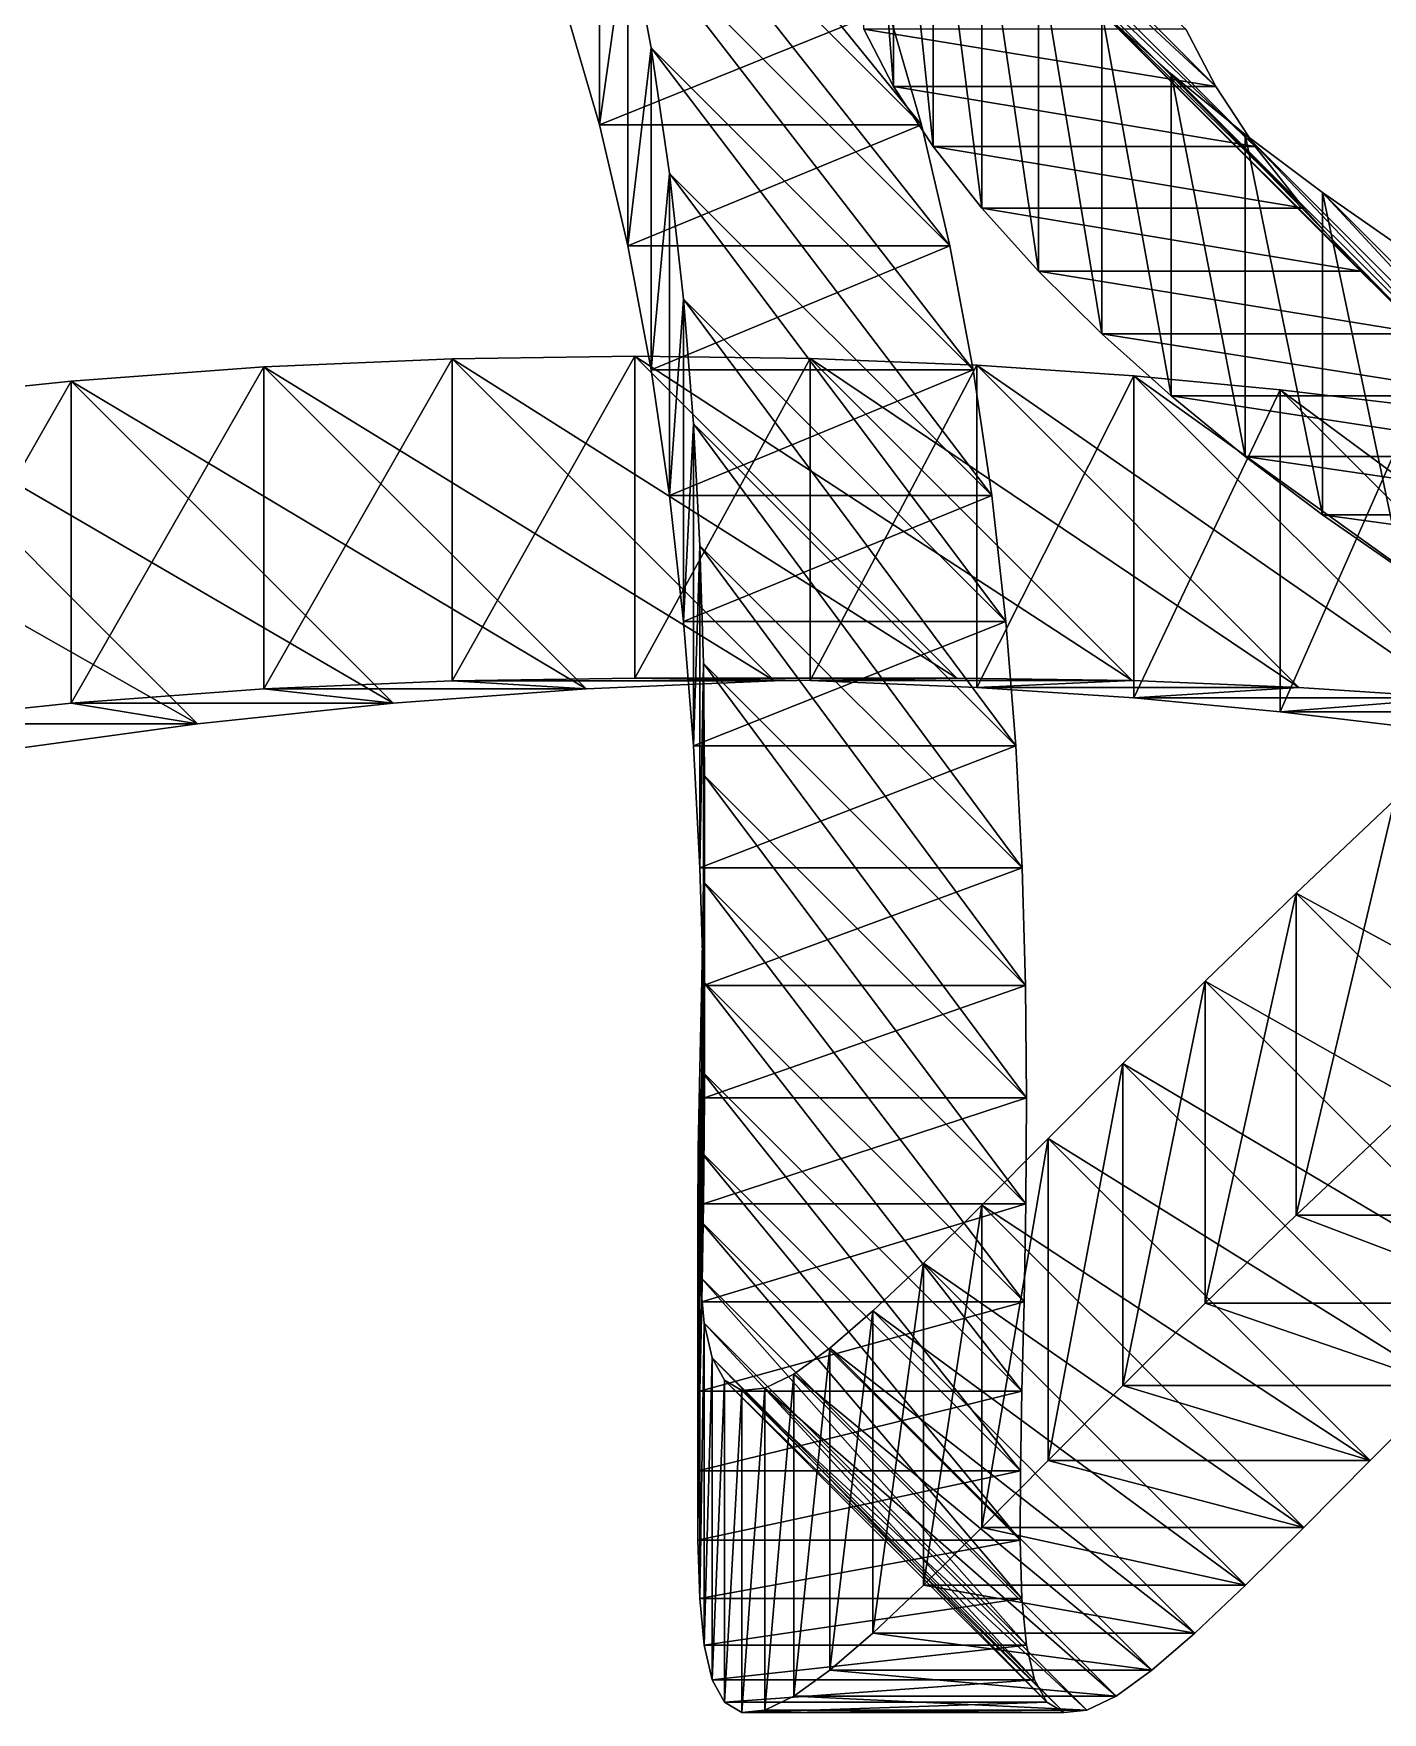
# Model space of a CAD drawing. Header units: metres. Extents: x -448 to 2284, y -539 to 1744.
# Drawn here: x 519 to 1042, y 717 to 1368 of the extents above; entities that cross this region are included whole.
import ezdxf

# ---------------------------------------------------------------- set-up
doc = ezdxf.new("R2010")
doc.units = ezdxf.units.M

msp = doc.modelspace()

# ---------------------------------------------------------------- linework, layer by layer
for points in [[(863.2974, 1333.1075, -4204), (725.21545, 1503.2754, -4114.9966), (738.2974, 1458.1075, -4079), (738.29755, 1458.1077, -4079)], [(725.21545, 1503.2754, -4114.9966), (863.2974, 1333.1075, -4204), (850.21545, 1378.2754, -4239.9966), (850.2156, 1378.2755, -4239.9966)], [(840.9106, 1495.2175, -4775.9883), (852.442, 1348.0015, -4843.622), (840.9106, 1370.2175, -4900.9883), (840.9107, 1370.2177, -4900.9883)], [(852.442, 1348.0015, -4843.622), (840.9106, 1495.2175, -4775.9883), (852.442, 1473.0015, -4718.622), (852.44214, 1473.0016, -4718.622)], [(977.442, 1348.0015, -4843.622), (867.80585, 1449.7097, -4660.6973), (852.442, 1473.0015, -4718.622), (852.44214, 1473.0016, -4718.622)], [(852.442, 1473.0015, -4718.622), (965.9106, 1370.2175, -4900.9883), (977.442, 1348.0015, -4843.622), (977.44214, 1348.0016, -4843.622)], [(852.442, 1473.0015, -4718.622), (867.80585, 1324.7097, -4785.6973), (852.442, 1348.0015, -4843.622), (852.44214, 1348.0016, -4843.622)], [(867.80585, 1324.7097, -4785.6973), (852.442, 1473.0015, -4718.622), (867.80585, 1449.7097, -4660.6973), (867.80597, 1449.7098, -4660.6973)], [(738.2974, 1458.1075, -4079), (725.21545, 1378.2754, -4239.9966), (738.2974, 1333.1075, -4204), (738.29755, 1333.1077, -4204)], [(738.2974, 1333.1075, -4204), (749.3274, 1411.155, -4042.497), (738.2974, 1458.1075, -4079), (738.29755, 1458.1077, -4079)], [(874.3274, 1286.155, -4167.497), (738.2974, 1458.1075, -4079), (749.3274, 1411.155, -4042.497), (749.3275, 1411.1552, -4042.497)], [(738.2974, 1458.1075, -4079), (874.3274, 1286.155, -4167.497), (863.2974, 1333.1075, -4204), (863.29755, 1333.1077, -4204)], [(992.80585, 1324.7097, -4785.6973), (886.66266, 1425.7019, -4602.6157), (867.80585, 1449.7097, -4660.6973), (867.80597, 1449.7098, -4660.6973)], [(867.80585, 1449.7097, -4660.6973), (977.442, 1348.0015, -4843.622), (992.80585, 1324.7097, -4785.6973), (992.80597, 1324.7098, -4785.6973)], [(867.80585, 1449.7097, -4660.6973), (886.66266, 1300.7019, -4727.6157), (867.80585, 1324.7097, -4785.6973), (867.80597, 1324.7098, -4785.6973)], [(886.66266, 1300.7019, -4727.6157), (867.80585, 1449.7097, -4660.6973), (886.66266, 1425.7019, -4602.6157), (886.6628, 1425.702, -4602.6157)], [(1011.66266, 1300.7019, -4727.6157), (908.63367, 1401.3289, -4544.7695), (886.66266, 1425.7019, -4602.6157), (886.6628, 1425.702, -4602.6157)], [(886.66266, 1425.7019, -4602.6157), (992.80585, 1324.7097, -4785.6973), (1011.66266, 1300.7019, -4727.6157), (1011.6628, 1300.702, -4727.6157)], [(886.66266, 1425.7019, -4602.6157), (908.63367, 1276.3289, -4669.7695), (886.66266, 1300.7019, -4727.6157), (886.6628, 1300.702, -4727.6157)], [(908.63367, 1276.3289, -4669.7695), (886.66266, 1425.7019, -4602.6157), (908.63367, 1401.3289, -4544.7695), (908.6338, 1401.329, -4544.7695)], [(749.3274, 1411.155, -4042.497), (738.2974, 1333.1075, -4204), (749.3274, 1286.155, -4167.497), (749.3275, 1286.1552, -4167.497)], [(749.3274, 1286.155, -4167.497), (758.3783, 1362.9929, -4006.05), (749.3274, 1411.155, -4042.497), (749.3275, 1411.1552, -4042.497)], [(883.3783, 1237.9929, -4131.05), (749.3274, 1411.155, -4042.497), (758.3783, 1362.9929, -4006.05), (758.3784, 1362.993, -4006.05)], [(749.3274, 1411.155, -4042.497), (883.3783, 1237.9929, -4131.05), (874.3274, 1286.155, -4167.497), (874.3275, 1286.1552, -4167.497)], [(1033.6337, 1276.3289, -4669.7695), (933.30383, 1376.9302, -4487.539), (908.63367, 1401.3289, -4544.7695), (908.6338, 1401.329, -4544.7695)], [(908.63367, 1401.3289, -4544.7695), (1011.66266, 1300.7019, -4727.6157), (1033.6337, 1276.3289, -4669.7695), (1033.6338, 1276.329, -4669.7695)], [(908.63367, 1401.3289, -4544.7695), (933.30383, 1251.9302, -4612.539), (908.63367, 1276.3289, -4669.7695), (908.6338, 1276.329, -4669.7695)], [(933.30383, 1251.9302, -4612.539), (908.63367, 1401.3289, -4544.7695), (933.30383, 1376.9302, -4487.539), (933.30396, 1376.9303, -4487.539)], [(850.21545, 1378.2754, -4239.9966), (738.2974, 1333.1075, -4204), (725.21545, 1378.2754, -4239.9966), (725.2156, 1378.2755, -4239.9966)], [(738.2974, 1333.1075, -4204), (850.21545, 1378.2754, -4239.9966), (863.2974, 1333.1075, -4204), (863.29755, 1333.1077, -4204)], [(1058.3038, 1251.9302, -4612.539), (960.22406, 1352.8319, -4431.2905), (933.30383, 1376.9302, -4487.539), (933.30396, 1376.9303, -4487.539)], [(933.30383, 1376.9302, -4487.539), (1033.6337, 1276.3289, -4669.7695), (1058.3038, 1251.9302, -4612.539), (1058.304, 1251.9303, -4612.539)], [(933.30383, 1376.9302, -4487.539), (960.22406, 1227.8319, -4556.2905), (933.30383, 1251.9302, -4612.539), (933.30396, 1251.9303, -4612.539)], [(960.22406, 1227.8319, -4556.2905), (933.30383, 1376.9302, -4487.539), (960.22406, 1352.8319, -4431.2905), (960.2242, 1352.832, -4431.2905)], [(840.9106, 1370.2175, -4900.9883), (977.442, 1348.0015, -4843.622), (965.9106, 1370.2175, -4900.9883), (965.9107, 1370.2177, -4900.9883)], [(977.442, 1348.0015, -4843.622), (840.9106, 1370.2175, -4900.9883), (852.442, 1348.0015, -4843.622), (852.44214, 1348.0016, -4843.622)], [(758.3783, 1362.9929, -4006.05), (749.3274, 1286.155, -4167.497), (758.3783, 1237.9929, -4131.05), (758.3784, 1237.993, -4131.05)], [(758.3783, 1237.9929, -4131.05), (765.55505, 1314.1981, -3970.2214), (758.3783, 1362.9929, -4006.05), (758.3784, 1362.993, -4006.05)], [(890.55505, 1189.1981, -4095.2214), (758.3783, 1362.9929, -4006.05), (765.55505, 1314.1981, -3970.2214), (765.5552, 1314.1982, -3970.2214)], [(758.3783, 1362.9929, -4006.05), (890.55505, 1189.1981, -4095.2214), (883.3783, 1237.9929, -4131.05), (883.3784, 1237.993, -4131.05)], [(1085.224, 1227.8319, -4556.2905), (988.91876, 1329.3401, -4376.3696), (960.22406, 1352.8319, -4431.2905), (960.2242, 1352.832, -4431.2905)], [(960.22406, 1352.8319, -4431.2905), (1058.3038, 1251.9302, -4612.539), (1085.224, 1227.8319, -4556.2905), (1085.2241, 1227.832, -4556.2905)], [(960.22406, 1352.8319, -4431.2905), (988.91876, 1204.3401, -4501.3696), (960.22406, 1227.8319, -4556.2905), (960.2242, 1227.832, -4556.2905)], [(988.91876, 1204.3401, -4501.3696), (960.22406, 1352.8319, -4431.2905), (988.91876, 1329.3401, -4376.3696), (988.9189, 1329.3402, -4376.3696)], [(852.442, 1348.0015, -4843.622), (992.80585, 1324.7097, -4785.6973), (977.442, 1348.0015, -4843.622), (977.44214, 1348.0016, -4843.622)], [(992.80585, 1324.7097, -4785.6973), (852.442, 1348.0015, -4843.622), (867.80585, 1324.7097, -4785.6973), (867.80597, 1324.7098, -4785.6973)], [(863.2974, 1333.1075, -4204), (749.3274, 1286.155, -4167.497), (738.2974, 1333.1075, -4204), (738.29755, 1333.1077, -4204)], [(749.3274, 1286.155, -4167.497), (863.2974, 1333.1075, -4204), (874.3274, 1286.155, -4167.497), (874.3275, 1286.1552, -4167.497)], [(1113.9188, 1204.3401, -4501.3696), (1018.8885, 1306.7391, -4323.098), (988.91876, 1329.3401, -4376.3696), (988.9189, 1329.3402, -4376.3696)], [(988.91876, 1329.3401, -4376.3696), (1085.224, 1227.8319, -4556.2905), (1113.9188, 1204.3401, -4501.3696), (1113.919, 1204.3402, -4501.3696)], [(988.91876, 1329.3401, -4376.3696), (1018.8885, 1181.7391, -4448.098), (988.91876, 1204.3401, -4501.3696), (988.9189, 1204.3402, -4501.3696)], [(1018.8885, 1181.7391, -4448.098), (988.91876, 1329.3401, -4376.3696), (1018.8885, 1306.7391, -4323.098), (1018.8886, 1306.7393, -4323.098)], [(867.80585, 1324.7097, -4785.6973), (1011.66266, 1300.7019, -4727.6157), (992.80585, 1324.7097, -4785.6973), (992.80597, 1324.7098, -4785.6973)], [(1011.66266, 1300.7019, -4727.6157), (867.80585, 1324.7097, -4785.6973), (886.66266, 1300.7019, -4727.6157), (886.6628, 1300.702, -4727.6157)], [(765.55505, 1314.1981, -3970.2214), (758.3783, 1237.9929, -4131.05), (765.55505, 1189.1981, -4095.2214), (765.5552, 1189.1982, -4095.2214)], [(765.55505, 1189.1981, -4095.2214), (770.9928, 1265.3444, -3935.5693), (765.55505, 1314.1981, -3970.2214), (765.5552, 1314.1982, -3970.2214)], [(895.9928, 1140.3444, -4060.5693), (765.55505, 1314.1981, -3970.2214), (770.9928, 1265.3444, -3935.5693), (770.9929, 1265.3445, -3935.5693)], [(765.55505, 1314.1981, -3970.2214), (895.9928, 1140.3444, -4060.5693), (890.55505, 1189.1981, -4095.2214), (890.5552, 1189.1982, -4095.2214)], [(1143.8885, 1181.7391, -4448.098), (1049.6151, 1285.2898, -4271.775), (1018.8885, 1306.7391, -4323.098), (1018.8886, 1306.7393, -4323.098)], [(1018.8885, 1306.7391, -4323.098), (1113.9188, 1204.3401, -4501.3696), (1143.8885, 1181.7391, -4448.098), (1143.8887, 1181.7393, -4448.098)], [(1018.8885, 1306.7391, -4323.098), (1049.6151, 1160.2898, -4396.775), (1018.8885, 1181.7391, -4448.098), (1018.8886, 1181.7393, -4448.098)], [(1049.6151, 1160.2898, -4396.775), (1018.8885, 1306.7391, -4323.098), (1049.6151, 1285.2898, -4271.775), (1049.6152, 1285.2899, -4271.775)], [(886.66266, 1300.7019, -4727.6157), (1033.6337, 1276.3289, -4669.7695), (1011.66266, 1300.7019, -4727.6157), (1011.6628, 1300.702, -4727.6157)], [(1033.6337, 1276.3289, -4669.7695), (886.66266, 1300.7019, -4727.6157), (908.63367, 1276.3289, -4669.7695), (908.6338, 1276.329, -4669.7695)], [(874.3274, 1286.155, -4167.497), (758.3783, 1237.9929, -4131.05), (749.3274, 1286.155, -4167.497), (749.3275, 1286.1552, -4167.497)], [(758.3783, 1237.9929, -4131.05), (874.3274, 1286.155, -4167.497), (883.3783, 1237.9929, -4131.05), (883.3784, 1237.993, -4131.05)], [(908.63367, 1276.3289, -4669.7695), (1058.3038, 1251.9302, -4612.539), (1033.6337, 1276.3289, -4669.7695), (1033.6338, 1276.329, -4669.7695)], [(1058.3038, 1251.9302, -4612.539), (908.63367, 1276.3289, -4669.7695), (933.30383, 1251.9302, -4612.539), (933.30396, 1251.9303, -4612.539)], [(770.9928, 1265.3444, -3935.5693), (765.55505, 1189.1981, -4095.2214), (770.9928, 1140.3444, -4060.5693), (770.9929, 1140.3445, -4060.5693)], [(770.9928, 1140.3444, -4060.5693), (774.85645, 1216.9957, -3902.6404), (770.9928, 1265.3444, -3935.5693), (770.9929, 1265.3445, -3935.5693)], [(899.85645, 1091.9957, -4027.6404), (770.9928, 1265.3444, -3935.5693), (774.85645, 1216.9957, -3902.6404), (774.85657, 1216.9958, -3902.6404)], [(770.9928, 1265.3444, -3935.5693), (899.85645, 1091.9957, -4027.6404), (895.9928, 1140.3444, -4060.5693), (895.9929, 1140.3445, -4060.5693)], [(933.30383, 1251.9302, -4612.539), (1085.224, 1227.8319, -4556.2905), (1058.3038, 1251.9302, -4612.539), (1058.304, 1251.9303, -4612.539)], [(1085.224, 1227.8319, -4556.2905), (933.30383, 1251.9302, -4612.539), (960.22406, 1227.8319, -4556.2905), (960.2242, 1227.832, -4556.2905)], [(733.1315, 1114.1039, -3952.1208), (533.3068, 1233.6036, -3825.5835), (608.1315, 1239.1039, -3827.1208), (608.1316, 1239.104, -3827.1208)], [(608.1315, 1239.1039, -3827.1208), (533.3068, 1108.6036, -3950.5835), (608.1315, 1114.1039, -3952.1208), (608.1316, 1114.104, -3952.1208)], [(533.3068, 1108.6036, -3950.5835), (608.1315, 1239.1039, -3827.1208), (533.3068, 1233.6036, -3825.5835), (533.30695, 1233.6038, -3825.5835)], [(806.23206, 1117.2775, -3952.65), (608.1315, 1239.1039, -3827.1208), (681.23206, 1242.2775, -3827.65), (681.2322, 1242.2776, -3827.65)], [(681.23206, 1242.2775, -3827.65), (608.1315, 1114.1039, -3952.1208), (681.23206, 1117.2775, -3952.65), (681.2322, 1117.2776, -3952.65)], [(608.1315, 1114.1039, -3952.1208), (681.23206, 1242.2775, -3827.65), (608.1315, 1239.1039, -3827.1208), (608.1316, 1239.104, -3827.1208)], [(608.1315, 1239.1039, -3827.1208), (806.23206, 1117.2775, -3952.65), (733.1315, 1114.1039, -3952.1208), (733.1316, 1114.104, -3952.1208)], [(877.0507, 1118.3042, -3952.3535), (681.23206, 1242.2775, -3827.65), (752.0507, 1243.3042, -3827.3535), (752.05084, 1243.3043, -3827.3535)], [(752.0507, 1243.3042, -3827.3535), (681.23206, 1117.2775, -3952.65), (752.0507, 1118.3042, -3952.3535), (752.05084, 1118.3043, -3952.3535)], [(681.23206, 1117.2775, -3952.65), (752.0507, 1243.3042, -3827.3535), (681.23206, 1242.2775, -3827.65), (681.2322, 1242.2776, -3827.65)], [(681.23206, 1242.2775, -3827.65), (877.0507, 1118.3042, -3952.3535), (806.23206, 1117.2775, -3952.65), (806.2322, 1117.2776, -3952.65)], [(752.0507, 1118.3042, -3952.3535), (820.0605, 1242.3846, -3826.434), (752.0507, 1243.3042, -3827.3535), (752.05084, 1243.3043, -3827.3535)], [(945.0605, 1117.3846, -3951.434), (752.0507, 1243.3042, -3827.3535), (820.0605, 1242.3846, -3826.434), (820.0606, 1242.3848, -3826.434)], [(752.0507, 1243.3042, -3827.3535), (945.0605, 1117.3846, -3951.434), (877.0507, 1118.3042, -3952.3535), (877.05084, 1118.3043, -3952.3535)], [(820.0605, 1242.3846, -3826.434), (752.0507, 1118.3042, -3952.3535), (820.0605, 1117.3846, -3951.434), (820.0606, 1117.3848, -3951.434)], [(820.0605, 1117.3846, -3951.434), (884.7703, 1239.742, -3825.1143), (820.0605, 1242.3846, -3826.434), (820.0606, 1242.3848, -3826.434)], [(1009.7703, 1114.742, -3950.1143), (820.0605, 1242.3846, -3826.434), (884.7703, 1239.742, -3825.1143), (884.77045, 1239.7421, -3825.1143)], [(820.0605, 1242.3846, -3826.434), (1009.7703, 1114.742, -3950.1143), (945.0605, 1117.3846, -3951.434), (945.0606, 1117.3848, -3951.434)], [(884.7703, 1239.742, -3825.1143), (820.0605, 1117.3846, -3951.434), (884.7703, 1114.742, -3950.1143), (884.77045, 1114.7421, -3950.1143)], [(884.7703, 1114.742, -3950.1143), (945.7284, 1235.619, -3823.636), (884.7703, 1239.742, -3825.1143), (884.77045, 1239.7421, -3825.1143)], [(1070.7284, 1110.619, -3948.636), (884.7703, 1239.742, -3825.1143), (945.7284, 1235.619, -3823.636), (945.7285, 1235.6191, -3823.636)], [(884.7703, 1239.742, -3825.1143), (1070.7284, 1110.619, -3948.636), (1009.7703, 1114.742, -3950.1143), (1009.77045, 1114.7421, -3950.1143)], [(658.3068, 1108.6036, -3950.5835), (457.33795, 1225.6248, -3822.8806), (533.3068, 1233.6036, -3825.5835), (533.30695, 1233.6038, -3825.5835)], [(533.3068, 1233.6036, -3825.5835), (457.33795, 1100.6248, -3947.8806), (533.3068, 1108.6036, -3950.5835), (533.30695, 1108.6038, -3950.5835)], [(457.33795, 1100.6248, -3947.8806), (533.3068, 1233.6036, -3825.5835), (457.33795, 1225.6248, -3822.8806), (457.33804, 1225.6249, -3822.8806)], [(533.3068, 1233.6036, -3825.5835), (733.1315, 1114.1039, -3952.1208), (658.3068, 1108.6036, -3950.5835), (658.30695, 1108.6038, -3950.5835)], [(883.3783, 1237.9929, -4131.05), (765.55505, 1189.1981, -4095.2214), (758.3783, 1237.9929, -4131.05), (758.3784, 1237.993, -4131.05)], [(765.55505, 1189.1981, -4095.2214), (883.3783, 1237.9929, -4131.05), (890.55505, 1189.1981, -4095.2214), (890.5552, 1189.1982, -4095.2214)], [(945.7284, 1235.619, -3823.636), (884.7703, 1114.742, -3950.1143), (945.7284, 1110.619, -3948.636), (945.7285, 1110.6191, -3948.636)], [(945.7284, 1110.619, -3948.636), (1002.52686, 1230.2717, -3822.2515), (945.7284, 1235.619, -3823.636), (945.7285, 1235.6191, -3823.636)], [(1127.5269, 1105.2717, -3947.2515), (945.7284, 1235.619, -3823.636), (1002.52686, 1230.2717, -3822.2515), (1002.527, 1230.2719, -3822.2515)], [(945.7284, 1235.619, -3823.636), (1127.5269, 1105.2717, -3947.2515), (1070.7284, 1110.619, -3948.636), (1070.7285, 1110.6191, -3948.636)], [(582.33795, 1100.6248, -3947.8806), (380.82538, 1215.0433, -3818.8823), (457.33795, 1225.6248, -3822.8806), (457.33804, 1225.6249, -3822.8806)], [(457.33795, 1225.6248, -3822.8806), (658.3068, 1108.6036, -3950.5835), (582.33795, 1100.6248, -3947.8806), (582.3381, 1100.6249, -3947.8806)], [(1002.52686, 1230.2717, -3822.2515), (945.7284, 1110.619, -3948.636), (1002.52686, 1105.2717, -3947.2515), (1002.527, 1105.2719, -3947.2515)], [(960.22406, 1227.8319, -4556.2905), (1113.9188, 1204.3401, -4501.3696), (1085.224, 1227.8319, -4556.2905), (1085.2241, 1227.832, -4556.2905)], [(1113.9188, 1204.3401, -4501.3696), (960.22406, 1227.8319, -4556.2905), (988.91876, 1204.3401, -4501.3696), (988.9189, 1204.3402, -4501.3696)], [(1002.52686, 1105.2717, -3947.2515), (1054.8065, 1223.9681, -3821.224), (1002.52686, 1230.2717, -3822.2515), (1002.527, 1230.2719, -3822.2515)], [(1179.8065, 1098.9681, -3946.224), (1002.52686, 1230.2717, -3822.2515), (1054.8065, 1223.9681, -3821.224), (1054.8066, 1223.9683, -3821.224)], [(1002.52686, 1230.2717, -3822.2515), (1179.8065, 1098.9681, -3946.224), (1127.5269, 1105.2717, -3947.2515), (1127.527, 1105.2719, -3947.2515)], [(1054.8065, 1223.9681, -3821.224), (1002.52686, 1105.2717, -3947.2515), (1054.8065, 1098.9681, -3946.224), (1054.8066, 1098.9683, -3946.224)], [(380.82538, 1215.0433, -3818.8823), (582.33795, 1100.6248, -3947.8806), (505.82538, 1090.0433, -3943.8823), (505.82547, 1090.0435, -3943.8823)], [(774.85645, 1216.9957, -3902.6404), (770.9928, 1140.3444, -4060.5693), (774.85645, 1091.9957, -4027.6404), (774.85657, 1091.9958, -4027.6404)], [(774.85645, 1091.9957, -4027.6404), (777.3375, 1169.7019, -3871.9653), (774.85645, 1216.9957, -3902.6404), (774.85657, 1216.9958, -3902.6404)], [(902.3375, 1044.7019, -3996.9653), (774.85645, 1216.9957, -3902.6404), (777.3375, 1169.7019, -3871.9653), (777.33765, 1169.702, -3871.9653)], [(774.85645, 1216.9957, -3902.6404), (902.3375, 1044.7019, -3996.9653), (899.85645, 1091.9957, -4027.6404), (899.85657, 1091.9958, -4027.6404)], [(988.91876, 1204.3401, -4501.3696), (1143.8885, 1181.7391, -4448.098), (1113.9188, 1204.3401, -4501.3696), (1113.919, 1204.3402, -4501.3696)], [(1143.8885, 1181.7391, -4448.098), (988.91876, 1204.3401, -4501.3696), (1018.8885, 1181.7391, -4448.098), (1018.8886, 1181.7393, -4448.098)], [(890.55505, 1189.1981, -4095.2214), (770.9928, 1140.3444, -4060.5693), (765.55505, 1189.1981, -4095.2214), (765.5552, 1189.1982, -4095.2214)], [(770.9928, 1140.3444, -4060.5693), (890.55505, 1189.1981, -4095.2214), (895.9928, 1140.3444, -4060.5693), (895.9929, 1140.3445, -4060.5693)], [(1018.8885, 1181.7391, -4448.098), (1174.6151, 1160.2898, -4396.775), (1143.8885, 1181.7391, -4448.098), (1143.8887, 1181.7393, -4448.098)], [(1174.6151, 1160.2898, -4396.775), (1018.8885, 1181.7391, -4448.098), (1049.6151, 1160.2898, -4396.775), (1049.6152, 1160.2899, -4396.775)], [(777.3375, 1169.7019, -3871.9653), (774.85645, 1091.9957, -4027.6404), (777.3375, 1044.7019, -3996.9653), (777.33765, 1044.702, -3996.9653)], [(777.3375, 1044.7019, -3996.9653), (778.6523, 1123.991, -3844.0525), (777.3375, 1169.7019, -3871.9653), (777.33765, 1169.702, -3871.9653)], [(903.6523, 998.99097, -3969.0525), (777.3375, 1169.7019, -3871.9653), (778.6523, 1123.991, -3844.0525), (778.6524, 1123.9911, -3844.0525)], [(777.3375, 1169.7019, -3871.9653), (903.6523, 998.99097, -3969.0525), (902.3375, 1044.7019, -3996.9653), (902.33765, 1044.702, -3996.9653)], [(895.9928, 1140.3444, -4060.5693), (774.85645, 1091.9957, -4027.6404), (770.9928, 1140.3444, -4060.5693), (770.9929, 1140.3445, -4060.5693)], [(774.85645, 1091.9957, -4027.6404), (895.9928, 1140.3444, -4060.5693), (899.85645, 1091.9957, -4027.6404), (899.85657, 1091.9958, -4027.6404)], [(778.6523, 1123.991, -3844.0525), (777.3375, 1044.7019, -3996.9653), (778.6523, 998.99097, -3969.0525), (778.6524, 998.9911, -3969.0525)], [(778.6523, 998.99097, -3969.0525), (779.0394, 1080.3656, -3819.3823), (778.6523, 1123.991, -3844.0525), (778.6524, 1123.9911, -3844.0525)], [(904.0394, 955.3656, -3944.3823), (778.6523, 1123.991, -3844.0525), (779.0394, 1080.3656, -3819.3823), (779.03955, 1080.3657, -3819.3823)], [(778.6523, 1123.991, -3844.0525), (904.0394, 955.3656, -3944.3823), (903.6523, 998.99097, -3969.0525), (903.6524, 998.9911, -3969.0525)], [(733.1315, 1114.1039, -3952.1208), (681.23206, 1117.2775, -3952.65), (608.1315, 1114.1039, -3952.1208), (608.1316, 1114.104, -3952.1208)], [(806.23206, 1117.2775, -3952.65), (752.0507, 1118.3042, -3952.3535), (681.23206, 1117.2775, -3952.65), (681.2322, 1117.2776, -3952.65)], [(681.23206, 1117.2775, -3952.65), (733.1315, 1114.1039, -3952.1208), (806.23206, 1117.2775, -3952.65), (806.2322, 1117.2776, -3952.65)], [(877.0507, 1118.3042, -3952.3535), (820.0605, 1117.3846, -3951.434), (752.0507, 1118.3042, -3952.3535), (752.05084, 1118.3043, -3952.3535)], [(752.0507, 1118.3042, -3952.3535), (806.23206, 1117.2775, -3952.65), (877.0507, 1118.3042, -3952.3535), (877.05084, 1118.3043, -3952.3535)], [(820.0605, 1117.3846, -3951.434), (877.0507, 1118.3042, -3952.3535), (945.0605, 1117.3846, -3951.434), (945.0606, 1117.3848, -3951.434)], [(945.0605, 1117.3846, -3951.434), (884.7703, 1114.742, -3950.1143), (820.0605, 1117.3846, -3951.434), (820.0606, 1117.3848, -3951.434)], [(884.7703, 1114.742, -3950.1143), (945.0605, 1117.3846, -3951.434), (1009.7703, 1114.742, -3950.1143), (1009.77045, 1114.7421, -3950.1143)], [(1009.7703, 1114.742, -3950.1143), (945.7284, 1110.619, -3948.636), (884.7703, 1114.742, -3950.1143), (884.77045, 1114.7421, -3950.1143)], [(945.7284, 1110.619, -3948.636), (1009.7703, 1114.742, -3950.1143), (1070.7284, 1110.619, -3948.636), (1070.7285, 1110.6191, -3948.636)], [(582.33795, 1100.6248, -3947.8806), (533.3068, 1108.6036, -3950.5835), (457.33795, 1100.6248, -3947.8806), (457.33804, 1100.6249, -3947.8806)], [(658.3068, 1108.6036, -3950.5835), (608.1315, 1114.1039, -3952.1208), (533.3068, 1108.6036, -3950.5835), (533.30695, 1108.6038, -3950.5835)], [(533.3068, 1108.6036, -3950.5835), (582.33795, 1100.6248, -3947.8806), (658.3068, 1108.6036, -3950.5835), (658.30695, 1108.6038, -3950.5835)], [(608.1315, 1114.1039, -3952.1208), (658.3068, 1108.6036, -3950.5835), (733.1315, 1114.1039, -3952.1208), (733.1316, 1114.104, -3952.1208)], [(1070.7284, 1110.619, -3948.636), (1002.52686, 1105.2717, -3947.2515), (945.7284, 1110.619, -3948.636), (945.7285, 1110.6191, -3948.636)], [(1002.52686, 1105.2717, -3947.2515), (1070.7284, 1110.619, -3948.636), (1127.5269, 1105.2717, -3947.2515), (1127.527, 1105.2719, -3947.2515)], [(1127.5269, 1105.2717, -3947.2515), (1054.8065, 1098.9681, -3946.224), (1002.52686, 1105.2717, -3947.2515), (1002.527, 1105.2719, -3947.2515)], [(457.33795, 1100.6248, -3947.8806), (505.82538, 1090.0433, -3943.8823), (582.33795, 1100.6248, -3947.8806), (582.3381, 1100.6249, -3947.8806)], [(899.85645, 1091.9957, -4027.6404), (777.3375, 1044.7019, -3996.9653), (774.85645, 1091.9957, -4027.6404), (774.85657, 1091.9958, -4027.6404)], [(777.3375, 1044.7019, -3996.9653), (899.85645, 1091.9957, -4027.6404), (902.3375, 1044.7019, -3996.9653), (902.33765, 1044.702, -3996.9653)], [(779.0394, 1080.3656, -3819.3823), (778.6523, 998.99097, -3969.0525), (779.0394, 955.3656, -3944.3823), (779.03955, 955.3657, -3944.3823)], [(779.0394, 955.3656, -3944.3823), (778.75635, 1039.2971, -3798.4036), (779.0394, 1080.3656, -3819.3823), (779.03955, 1080.3657, -3819.3823)], [(903.75635, 914.2971, -3923.4036), (779.0394, 1080.3656, -3819.3823), (778.75635, 1039.2971, -3798.4036), (778.7565, 1039.2972, -3798.4036)], [(779.0394, 1080.3656, -3819.3823), (903.75635, 914.2971, -3923.4036), (904.0394, 955.3656, -3944.3823), (904.03955, 955.3657, -3944.3823)], [(1171.848, 945.9501, -4548.4004), (1008.61755, 1034.8744, -4351.2695), (1046.848, 1070.9501, -4423.4004), (1046.8481, 1070.9502, -4423.4004)], [(1046.848, 1070.9501, -4423.4004), (1008.61755, 909.8744, -4476.2695), (1046.848, 945.9501, -4548.4004), (1046.8481, 945.9502, -4548.4004)], [(1008.61755, 909.8744, -4476.2695), (1046.848, 1070.9501, -4423.4004), (1008.61755, 1034.8744, -4351.2695), (1008.6177, 1034.8745, -4351.2695)], [(902.3375, 1044.7019, -3996.9653), (778.6523, 998.99097, -3969.0525), (777.3375, 1044.7019, -3996.9653), (777.33765, 1044.702, -3996.9653)], [(778.6523, 998.99097, -3969.0525), (902.3375, 1044.7019, -3996.9653), (903.6523, 998.99097, -3969.0525), (903.6524, 998.9911, -3969.0525)], [(778.75635, 914.2971, -3923.4036), (778.0768, 1001.22144, -3781.5273), (778.75635, 1039.2971, -3798.4036), (778.7565, 1039.2972, -3798.4036)], [(903.0768, 876.22144, -3906.5273), (778.75635, 1039.2971, -3798.4036), (778.0768, 1001.22144, -3781.5273), (778.0769, 1001.22156, -3781.5273)], [(778.75635, 1039.2971, -3798.4036), (903.0768, 876.22144, -3906.5273), (903.75635, 914.2971, -3923.4036), (903.7565, 914.29724, -3923.4036)], [(778.75635, 1039.2971, -3798.4036), (779.0394, 955.3656, -3944.3823), (778.75635, 914.2971, -3923.4036), (778.7565, 914.29724, -3923.4036)], [(1133.6176, 909.8744, -4476.2695), (973.4257, 1000.66345, -4281.434), (1008.61755, 1034.8744, -4351.2695), (1008.6177, 1034.8745, -4351.2695)], [(1008.61755, 1034.8744, -4351.2695), (973.4257, 875.66345, -4406.434), (1008.61755, 909.8744, -4476.2695), (1008.6177, 909.8745, -4476.2695)], [(973.4257, 875.66345, -4406.434), (1008.61755, 1034.8744, -4351.2695), (973.4257, 1000.66345, -4281.434), (973.42584, 1000.6636, -4281.434)], [(1008.61755, 1034.8744, -4351.2695), (1171.848, 945.9501, -4548.4004), (1133.6176, 909.8744, -4476.2695), (1133.6177, 909.8745, -4476.2695)], [(778.0768, 876.22144, -3906.5273), (777.2872, 966.5342, -3769.1235), (778.0768, 1001.22144, -3781.5273), (778.0769, 1001.22156, -3781.5273)], [(902.2872, 841.5342, -3894.1235), (778.0768, 1001.22144, -3781.5273), (777.2872, 966.5342, -3769.1235), (777.2873, 966.5343, -3769.1235)], [(778.0768, 1001.22144, -3781.5273), (902.2872, 841.5342, -3894.1235), (903.0768, 876.22144, -3906.5273), (903.0769, 876.22156, -3906.5273)], [(778.0768, 1001.22144, -3781.5273), (778.75635, 914.2971, -3923.4036), (778.0768, 876.22144, -3906.5273), (778.0769, 876.22156, -3906.5273)], [(903.6523, 998.99097, -3969.0525), (779.0394, 955.3656, -3944.3823), (778.6523, 998.99097, -3969.0525), (778.6524, 998.9911, -3969.0525)], [(779.0394, 955.3656, -3944.3823), (903.6523, 998.99097, -3969.0525), (904.0394, 955.3656, -3944.3823), (904.03955, 955.3657, -3944.3823)], [(1098.4257, 875.66345, -4406.434), (941.3504, 968.7796, -4214.4004), (973.4257, 1000.66345, -4281.434), (973.42584, 1000.6636, -4281.434)], [(973.4257, 1000.66345, -4281.434), (941.3504, 843.7796, -4339.4004), (973.4257, 875.66345, -4406.434), (973.42584, 875.6636, -4406.434)], [(941.3504, 843.7796, -4339.4004), (973.4257, 1000.66345, -4281.434), (941.3504, 968.7796, -4214.4004), (941.3505, 968.7797, -4214.4004)], [(973.4257, 1000.66345, -4281.434), (1133.6176, 909.8744, -4476.2695), (1098.4257, 875.66345, -4406.434), (1098.4258, 875.6636, -4406.434)], [(777.2872, 841.5342, -3894.1235), (776.6821, 935.58716, -3761.5166), (777.2872, 966.5342, -3769.1235), (777.2873, 966.5343, -3769.1235)], [(901.6821, 810.58716, -3886.5166), (777.2872, 966.5342, -3769.1235), (776.6821, 935.58716, -3761.5166), (776.68225, 935.5873, -3761.5166)], [(777.2872, 966.5342, -3769.1235), (901.6821, 810.58716, -3886.5166), (902.2872, 841.5342, -3894.1235), (902.2873, 841.5343, -3894.1235)], [(777.2872, 966.5342, -3769.1235), (778.0768, 876.22144, -3906.5273), (777.2872, 841.5342, -3894.1235), (777.2873, 841.5343, -3894.1235)], [(1066.3503, 843.7796, -4339.4004), (912.4296, 939.6581, -4150.6455), (941.3504, 968.7796, -4214.4004), (941.3505, 968.7797, -4214.4004)], [(941.3504, 968.7796, -4214.4004), (912.4296, 814.6581, -4275.6455), (941.3504, 843.7796, -4339.4004), (941.3505, 843.7797, -4339.4004)], [(912.4296, 814.6581, -4275.6455), (941.3504, 968.7796, -4214.4004), (912.4296, 939.6581, -4150.6455), (912.42975, 939.6582, -4150.6455)], [(941.3504, 968.7796, -4214.4004), (1098.4257, 875.66345, -4406.434), (1066.3503, 843.7796, -4339.4004), (1066.3505, 843.7797, -4339.4004)], [(904.0394, 955.3656, -3944.3823), (778.75635, 914.2971, -3923.4036), (779.0394, 955.3656, -3944.3823), (779.03955, 955.3657, -3944.3823)], [(778.75635, 914.2971, -3923.4036), (904.0394, 955.3656, -3944.3823), (903.75635, 914.2971, -3923.4036), (903.7565, 914.29724, -3923.4036)], [(1133.6176, 909.8744, -4476.2695), (1046.848, 945.9501, -4548.4004), (1008.61755, 909.8744, -4476.2695), (1008.6177, 909.8745, -4476.2695)], [(1037.4297, 814.6581, -4275.6455), (886.6625, 913.7019, -4090.6155), (912.4296, 939.6581, -4150.6455), (912.42975, 939.6582, -4150.6455)], [(912.4296, 939.6581, -4150.6455), (886.6625, 788.7019, -4215.6157), (912.4296, 814.6581, -4275.6455), (912.42975, 814.6582, -4275.6455)], [(886.6625, 788.7019, -4215.6157), (912.4296, 939.6581, -4150.6455), (886.6625, 913.7019, -4090.6155), (886.6626, 913.702, -4090.6155)], [(912.4296, 939.6581, -4150.6455), (1066.3503, 843.7796, -4339.4004), (1037.4297, 814.6581, -4275.6455), (1037.4298, 814.6582, -4275.6455)], [(776.6821, 810.58716, -3886.5166), (776.56213, 908.685, -3758.983), (776.6821, 935.58716, -3761.5166), (776.68225, 935.5873, -3761.5166)], [(901.56213, 783.685, -3883.983), (776.6821, 935.58716, -3761.5166), (776.56213, 908.685, -3758.983), (776.56226, 908.6851, -3758.983)], [(776.6821, 935.58716, -3761.5166), (901.56213, 783.685, -3883.983), (901.6821, 810.58716, -3886.5166), (901.68225, 810.5873, -3886.5166)], [(776.6821, 935.58716, -3761.5166), (777.2872, 841.5342, -3894.1235), (776.6821, 810.58716, -3886.5166), (776.68225, 810.5873, -3886.5166)], [(903.75635, 914.2971, -3923.4036), (778.0768, 876.22144, -3906.5273), (778.75635, 914.2971, -3923.4036), (778.7565, 914.29724, -3923.4036)], [(778.0768, 876.22144, -3906.5273), (903.75635, 914.2971, -3923.4036), (903.0768, 876.22144, -3906.5273), (903.0769, 876.22156, -3906.5273)], [(1011.6625, 788.7019, -4215.6157), (864.01, 891.277, -4034.7175), (886.6625, 913.7019, -4090.6155), (886.6626, 913.702, -4090.6155)], [(886.6625, 913.7019, -4090.6155), (864.01, 766.277, -4159.718), (886.6625, 788.7019, -4215.6157), (886.6626, 788.702, -4215.6157)], [(864.01, 766.277, -4159.718), (886.6625, 913.7019, -4090.6155), (864.01, 891.277, -4034.7175), (864.01013, 891.2771, -4034.7175)], [(886.6625, 913.7019, -4090.6155), (1037.4297, 814.6581, -4275.6455), (1011.6625, 788.7019, -4215.6157), (1011.6626, 788.702, -4215.6157)], [(776.56213, 783.685, -3883.983), (777.2287, 886.08215, -3761.747), (776.56213, 908.685, -3758.983), (776.56226, 908.6851, -3758.983)], [(902.2287, 761.08215, -3886.747), (776.56213, 908.685, -3758.983), (777.2287, 886.08215, -3761.747), (777.2288, 886.0823, -3761.747)], [(776.56213, 908.685, -3758.983), (902.2287, 761.08215, -3886.747), (901.56213, 783.685, -3883.983), (901.56226, 783.6851, -3883.983)], [(776.56213, 908.685, -3758.983), (776.6821, 810.58716, -3886.5166), (776.56213, 783.685, -3883.983), (776.56226, 783.6851, -3883.983)], [(1098.4257, 875.66345, -4406.434), (1008.61755, 909.8744, -4476.2695), (973.4257, 875.66345, -4406.434), (973.42584, 875.6636, -4406.434)], [(1008.61755, 909.8744, -4476.2695), (1098.4257, 875.66345, -4406.434), (1133.6176, 909.8744, -4476.2695), (1133.6177, 909.8745, -4476.2695)], [(989.01, 766.277, -4159.718), (844.3959, 872.70874, -3983.3176), (864.01, 891.277, -4034.7175), (864.01013, 891.2771, -4034.7175)], [(864.01, 891.277, -4034.7175), (844.3959, 747.70874, -4108.3174), (864.01, 766.277, -4159.718), (864.01013, 766.2771, -4159.718)], [(844.3959, 747.70874, -4108.3174), (864.01, 891.277, -4034.7175), (844.3959, 872.70874, -3983.3176), (844.396, 872.70886, -3983.3176)], [(864.01, 891.277, -4034.7175), (1011.6625, 788.7019, -4215.6157), (989.01, 766.277, -4159.718), (989.01013, 766.2771, -4159.718)], [(777.2287, 886.08215, -3761.747), (776.56213, 783.685, -3883.983), (777.2287, 761.08215, -3886.747), (777.2288, 761.0823, -3886.747)], [(777.2287, 761.08215, -3886.747), (778.98065, 867.98065, -3769.9805), (777.2287, 886.08215, -3761.747), (777.2288, 886.0823, -3761.747)], [(903.98065, 742.98065, -3894.9805), (777.2287, 886.08215, -3761.747), (778.98065, 867.98065, -3769.9805), (778.9808, 867.9808, -3769.9805)], [(777.2287, 886.08215, -3761.747), (903.98065, 742.98065, -3894.9805), (902.2287, 761.08215, -3886.747), (902.2288, 761.0823, -3886.747)], [(903.0768, 876.22144, -3906.5273), (777.2872, 841.5342, -3894.1235), (778.0768, 876.22144, -3906.5273), (778.0769, 876.22156, -3906.5273)], [(777.2872, 841.5342, -3894.1235), (903.0768, 876.22144, -3906.5273), (902.2872, 841.5342, -3894.1235), (902.2873, 841.5343, -3894.1235)], [(1066.3503, 843.7796, -4339.4004), (973.4257, 875.66345, -4406.434), (941.3504, 843.7796, -4339.4004), (941.3505, 843.7797, -4339.4004)], [(973.4257, 875.66345, -4406.434), (1066.3503, 843.7796, -4339.4004), (1098.4257, 875.66345, -4406.434), (1098.4258, 875.6636, -4406.434)], [(778.98065, 867.98065, -3769.9805), (777.2287, 761.08215, -3886.747), (778.98065, 742.98065, -3894.9805), (778.9808, 742.9808, -3894.9805)], [(778.98065, 742.98065, -3894.9805), (782.11035, 854.5284, -3783.7988), (778.98065, 867.98065, -3769.9805), (778.9808, 867.9808, -3769.9805)], [(907.11035, 729.5284, -3908.7988), (778.98065, 867.98065, -3769.9805), (782.11035, 854.5284, -3783.7988), (782.1105, 854.5285, -3783.7988)], [(778.98065, 867.98065, -3769.9805), (907.11035, 729.5284, -3908.7988), (903.98065, 742.98065, -3894.9805), (903.9808, 742.9808, -3894.9805)], [(969.3959, 747.70874, -4108.3174), (827.70886, 858.27795, -3936.7368), (844.3959, 872.70874, -3983.3176), (844.396, 872.70886, -3983.3176)], [(844.3959, 872.70874, -3983.3176), (827.70886, 733.27795, -4061.7368), (844.3959, 747.70874, -4108.3174), (844.396, 747.70886, -4108.3174)], [(827.70886, 733.27795, -4061.7368), (844.3959, 872.70874, -3983.3176), (827.70886, 858.27795, -3936.7368), (827.709, 858.2781, -3936.7368)], [(844.3959, 872.70874, -3983.3176), (989.01, 766.277, -4159.718), (969.3959, 747.70874, -4108.3174), (969.396, 747.70886, -4108.3174)], [(782.11035, 854.5284, -3783.7988), (778.98065, 742.98065, -3894.9805), (782.11035, 729.5284, -3908.7988), (782.1105, 729.5285, -3908.7988)], [(782.11035, 729.5284, -3908.7988), (786.8993, 845.8176, -3803.2615), (782.11035, 854.5284, -3783.7988), (782.1105, 854.5285, -3783.7988)], [(911.8993, 720.8176, -3928.2615), (782.11035, 854.5284, -3783.7988), (786.8993, 845.8176, -3803.2615), (786.8994, 845.81775, -3803.2615)], [(782.11035, 854.5284, -3783.7988), (911.8993, 720.8176, -3928.2615), (907.11035, 729.5284, -3908.7988), (907.1105, 729.5285, -3908.7988)], [(952.70886, 733.27795, -4061.7368), (813.8047, 848.2173, -3895.2468), (827.70886, 858.27795, -3936.7368), (827.709, 858.2781, -3936.7368)], [(827.70886, 858.27795, -3936.7368), (813.8047, 723.2173, -4020.2468), (827.70886, 733.27795, -4061.7368), (827.709, 733.2781, -4061.7368)], [(813.8047, 723.2173, -4020.2468), (827.70886, 858.27795, -3936.7368), (813.8047, 848.2173, -3895.2468), (813.8048, 848.2174, -3895.2468)], [(827.70886, 858.27795, -3936.7368), (969.3959, 747.70874, -4108.3174), (952.70886, 733.27795, -4061.7368), (952.709, 733.2781, -4061.7368)], [(938.8047, 723.2173, -4020.2468), (802.5078, 842.7096, -3859.0686), (813.8047, 848.2173, -3895.2468), (813.8048, 848.2174, -3895.2468)], [(813.8047, 848.2173, -3895.2468), (802.5078, 717.7096, -3984.0686), (813.8047, 723.2173, -4020.2468), (813.8048, 723.2174, -4020.2468)], [(802.5078, 717.7096, -3984.0686), (813.8047, 848.2173, -3895.2468), (802.5078, 842.7096, -3859.0686), (802.50793, 842.7097, -3859.0686)], [(813.8047, 848.2173, -3895.2468), (952.70886, 733.27795, -4061.7368), (938.8047, 723.2173, -4020.2468), (938.8048, 723.2174, -4020.2468)], [(902.2872, 841.5342, -3894.1235), (776.6821, 810.58716, -3886.5166), (777.2872, 841.5342, -3894.1235), (777.2873, 841.5343, -3894.1235)], [(776.6821, 810.58716, -3886.5166), (902.2872, 841.5342, -3894.1235), (901.6821, 810.58716, -3886.5166), (901.68225, 810.5873, -3886.5166)], [(786.8993, 845.8176, -3803.2615), (782.11035, 729.5284, -3908.7988), (786.8993, 720.8176, -3928.2615), (786.8994, 720.81775, -3928.2615)], [(786.8993, 720.8176, -3928.2615), (793.61523, 841.88464, -3828.3696), (786.8993, 845.8176, -3803.2615), (786.8994, 845.81775, -3803.2615)], [(918.61523, 716.88464, -3953.3696), (786.8993, 845.8176, -3803.2615), (793.61523, 841.88464, -3828.3696), (793.61536, 841.88477, -3828.3696)], [(786.8993, 845.8176, -3803.2615), (918.61523, 716.88464, -3953.3696), (911.8993, 720.8176, -3928.2615), (911.8994, 720.81775, -3928.2615)], [(793.61523, 841.88464, -3828.3696), (786.8993, 720.8176, -3928.2615), (793.61523, 716.88464, -3953.3696), (793.61536, 716.88477, -3953.3696)], [(927.5078, 717.7096, -3984.0686), (793.61523, 841.88464, -3828.3696), (802.5078, 842.7096, -3859.0686), (802.50793, 842.7097, -3859.0686)], [(802.5078, 842.7096, -3859.0686), (793.61523, 716.88464, -3953.3696), (802.5078, 717.7096, -3984.0686), (802.50793, 717.7097, -3984.0686)], [(793.61523, 716.88464, -3953.3696), (802.5078, 842.7096, -3859.0686), (793.61523, 841.88464, -3828.3696), (793.61536, 841.88477, -3828.3696)], [(793.61523, 841.88464, -3828.3696), (927.5078, 717.7096, -3984.0686), (918.61523, 716.88464, -3953.3696), (918.61536, 716.88477, -3953.3696)], [(802.5078, 842.7096, -3859.0686), (938.8047, 723.2173, -4020.2468), (927.5078, 717.7096, -3984.0686), (927.50793, 717.7097, -3984.0686)], [(1037.4297, 814.6581, -4275.6455), (941.3504, 843.7796, -4339.4004), (912.4296, 814.6581, -4275.6455), (912.42975, 814.6582, -4275.6455)], [(941.3504, 843.7796, -4339.4004), (1037.4297, 814.6581, -4275.6455), (1066.3503, 843.7796, -4339.4004), (1066.3505, 843.7797, -4339.4004)], [(1011.6625, 788.7019, -4215.6157), (912.4296, 814.6581, -4275.6455), (886.6625, 788.7019, -4215.6157), (886.6626, 788.702, -4215.6157)], [(912.4296, 814.6581, -4275.6455), (1011.6625, 788.7019, -4215.6157), (1037.4297, 814.6581, -4275.6455), (1037.4298, 814.6582, -4275.6455)], [(901.6821, 810.58716, -3886.5166), (776.56213, 783.685, -3883.983), (776.6821, 810.58716, -3886.5166), (776.68225, 810.5873, -3886.5166)], [(776.56213, 783.685, -3883.983), (901.6821, 810.58716, -3886.5166), (901.56213, 783.685, -3883.983), (901.56226, 783.6851, -3883.983)], [(989.01, 766.277, -4159.718), (886.6625, 788.7019, -4215.6157), (864.01, 766.277, -4159.718), (864.01013, 766.2771, -4159.718)], [(886.6625, 788.7019, -4215.6157), (989.01, 766.277, -4159.718), (1011.6625, 788.7019, -4215.6157), (1011.6626, 788.702, -4215.6157)], [(901.56213, 783.685, -3883.983), (777.2287, 761.08215, -3886.747), (776.56213, 783.685, -3883.983), (776.56226, 783.6851, -3883.983)], [(777.2287, 761.08215, -3886.747), (901.56213, 783.685, -3883.983), (902.2287, 761.08215, -3886.747), (902.2288, 761.0823, -3886.747)], [(969.3959, 747.70874, -4108.3174), (864.01, 766.277, -4159.718), (844.3959, 747.70874, -4108.3174), (844.396, 747.70886, -4108.3174)], [(864.01, 766.277, -4159.718), (969.3959, 747.70874, -4108.3174), (989.01, 766.277, -4159.718), (989.01013, 766.2771, -4159.718)], [(902.2287, 761.08215, -3886.747), (778.98065, 742.98065, -3894.9805), (777.2287, 761.08215, -3886.747), (777.2288, 761.0823, -3886.747)], [(778.98065, 742.98065, -3894.9805), (902.2287, 761.08215, -3886.747), (903.98065, 742.98065, -3894.9805), (903.9808, 742.9808, -3894.9805)], [(903.98065, 742.98065, -3894.9805), (782.11035, 729.5284, -3908.7988), (778.98065, 742.98065, -3894.9805), (778.9808, 742.9808, -3894.9805)], [(782.11035, 729.5284, -3908.7988), (903.98065, 742.98065, -3894.9805), (907.11035, 729.5284, -3908.7988), (907.1105, 729.5285, -3908.7988)], [(952.70886, 733.27795, -4061.7368), (844.3959, 747.70874, -4108.3174), (827.70886, 733.27795, -4061.7368), (827.709, 733.2781, -4061.7368)], [(844.3959, 747.70874, -4108.3174), (952.70886, 733.27795, -4061.7368), (969.3959, 747.70874, -4108.3174), (969.396, 747.70886, -4108.3174)], [(938.8047, 723.2173, -4020.2468), (827.70886, 733.27795, -4061.7368), (813.8047, 723.2173, -4020.2468), (813.8048, 723.2174, -4020.2468)], [(827.70886, 733.27795, -4061.7368), (938.8047, 723.2173, -4020.2468), (952.70886, 733.27795, -4061.7368), (952.709, 733.2781, -4061.7368)], [(907.11035, 729.5284, -3908.7988), (786.8993, 720.8176, -3928.2615), (782.11035, 729.5284, -3908.7988), (782.1105, 729.5285, -3908.7988)], [(786.8993, 720.8176, -3928.2615), (907.11035, 729.5284, -3908.7988), (911.8993, 720.8176, -3928.2615), (911.8994, 720.81775, -3928.2615)], [(911.8993, 720.8176, -3928.2615), (793.61523, 716.88464, -3953.3696), (786.8993, 720.8176, -3928.2615), (786.8994, 720.81775, -3928.2615)], [(793.61523, 716.88464, -3953.3696), (911.8993, 720.8176, -3928.2615), (918.61523, 716.88464, -3953.3696), (918.61536, 716.88477, -3953.3696)], [(918.61523, 716.88464, -3953.3696), (802.5078, 717.7096, -3984.0686), (793.61523, 716.88464, -3953.3696), (793.61536, 716.88477, -3953.3696)], [(927.5078, 717.7096, -3984.0686), (813.8047, 723.2173, -4020.2468), (802.5078, 717.7096, -3984.0686), (802.50793, 717.7097, -3984.0686)], [(802.5078, 717.7096, -3984.0686), (918.61523, 716.88464, -3953.3696), (927.5078, 717.7096, -3984.0686), (927.50793, 717.7097, -3984.0686)], [(813.8047, 723.2173, -4020.2468), (927.5078, 717.7096, -3984.0686), (938.8047, 723.2173, -4020.2468), (938.8048, 723.2174, -4020.2468)]]:
    msp.add_3dface(points)

doc.saveas('drawing.dxf')
